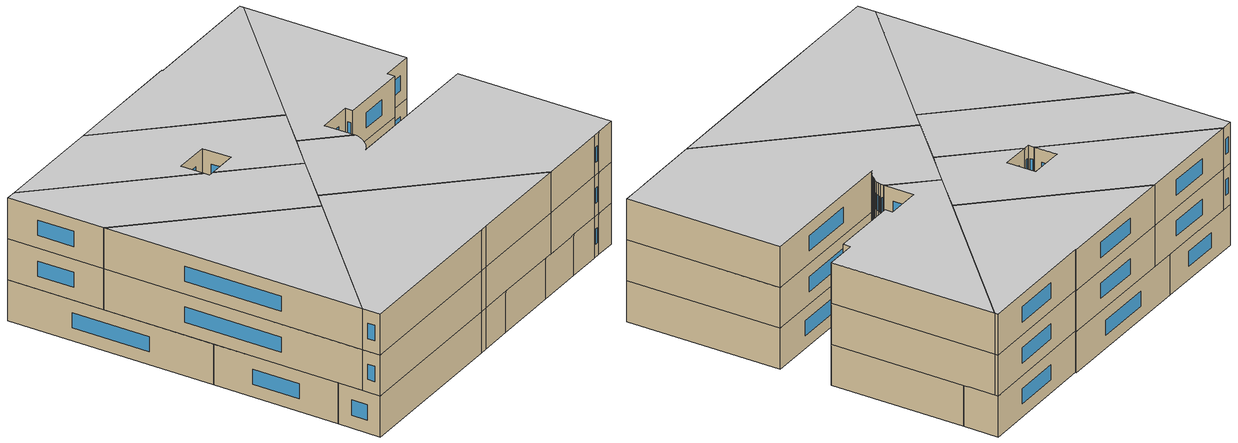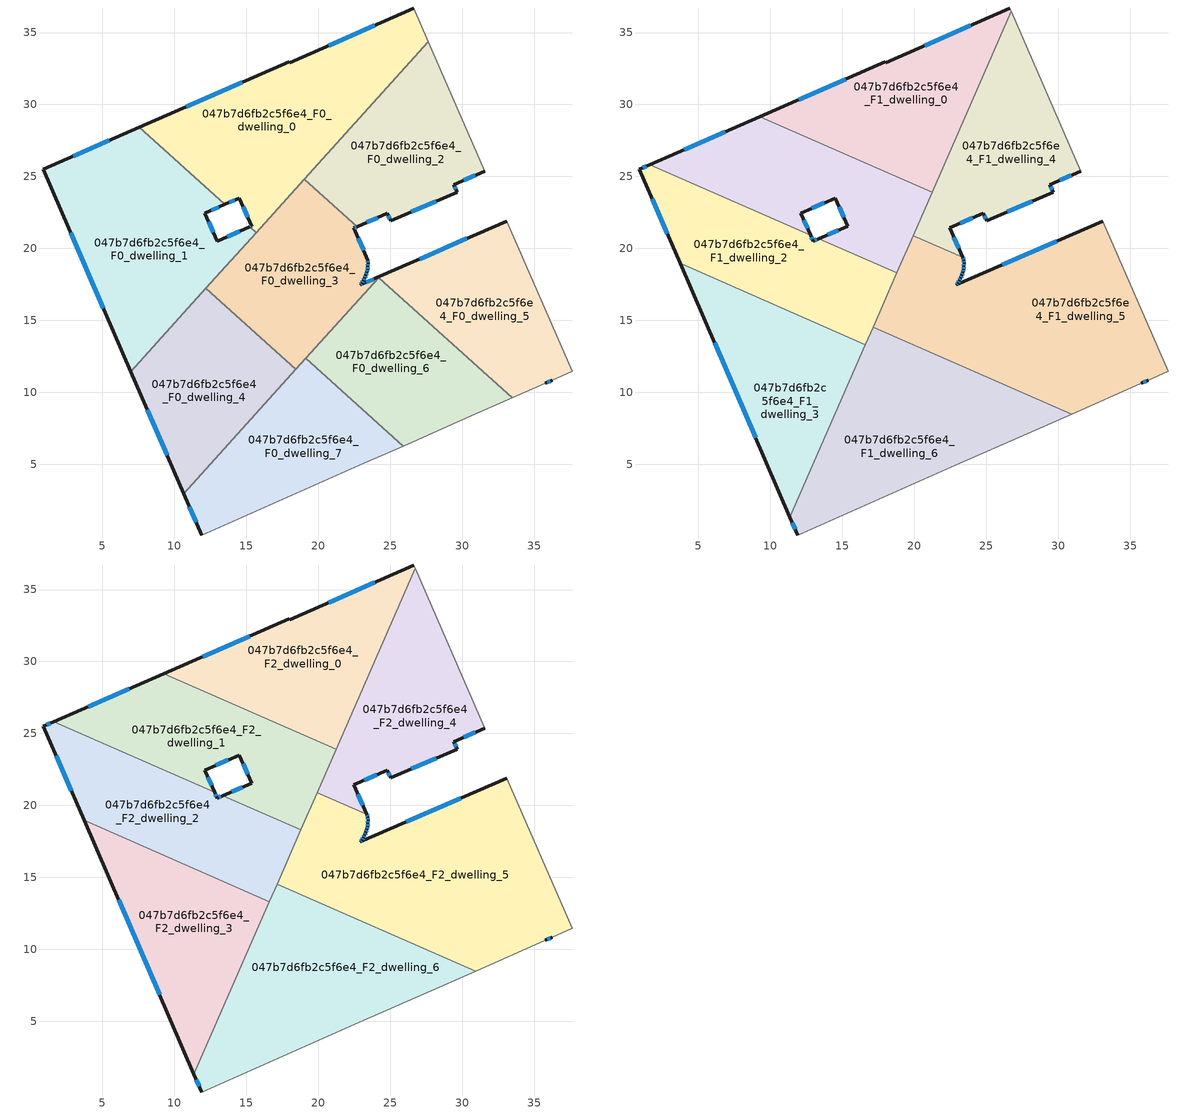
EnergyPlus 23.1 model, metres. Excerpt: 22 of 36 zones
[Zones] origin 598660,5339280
047b7d6fb2c5f6e4_F0_dwelling_0
 floor ground (EU_floor_Construction): 26.64,36.7 27.66,34.37 15.69,21.1 15.25,21.5 15.37,21.55 14.52,23.49 13.52,23.06 7.58,28.41 17.98,32.95 18.02,32.88 z0
 wall outside (EU_wall_Construction): 13.52,23.06 14.52,23.49 15.37,21.55 15.25,21.5 / 26.64,36.7 18.02,32.88 17.98,32.95 7.58,28.41 z0:3
 wall adiabatic (EU_wall_Construction): 27.66,34.37 26.64,36.7 z0:3
 wall to 047b7d6fb2c5f6e4_F0_dwelling_1 (EU_wall_Construction): 15.25,21.5 15.69,21.1 / 7.58,28.41 13.52,23.06 z0:3
 wall to 047b7d6fb2c5f6e4_F0_dwelling_2 (EU_wall_Construction): 19.04,24.82 27.66,34.37 z0:3
 wall to 047b7d6fb2c5f6e4_F0_dwelling_3 (EU_wall_Construction): 15.69,21.1 19.04,24.82 z0:3
 window (EU_Window_Construction): 15.33,21.53 15.29,21.51 / 14.78,22.88 15.1,22.16 / 13.83,23.19 14.2,23.36 / 14.72,31.53 10.84,29.84 / 23.94,35.51 20.72,34.08 z0.94:2.06
047b7d6fb2c5f6e4_F0_dwelling_1
 floor ground (EU_floor_Construction): 13.52,23.06 12.13,22.45 12.99,20.51 15.25,21.5 15.69,21.1 6.99,11.45 0.9,25.5 7.58,28.41 z0
 wall outside (EU_wall_Construction): 15.25,21.5 12.99,20.51 12.13,22.45 13.52,23.06 / 7.58,28.41 0.9,25.5 6.99,11.45 z0:3
 wall to 047b7d6fb2c5f6e4_F0_dwelling_4 (EU_wall_Construction): 6.99,11.45 12.2,17.23 z0:3
 wall to 047b7d6fb2c5f6e4_F0_dwelling_3 (EU_wall_Construction): 12.2,17.23 15.69,21.1 z0:3
 window (EU_Window_Construction): 12.72,21.12 12.4,21.84 / 14.54,21.19 13.7,20.82 / 2.81,21.09 5.08,15.85 / 5.49,27.5 3,26.41 / 12.57,22.64 13.08,22.87 z0.94:2.06
047b7d6fb2c5f6e4_F0_dwelling_2
 floor ground (EU_floor_Construction): 27.66,34.37 31.58,25.37 29.43,24.43 29.62,23.99 29.66,23.92 25.03,21.92 24.81,22.43 22.7,21.52 19.04,24.82 z0
 wall outside (EU_wall_Construction): 22.7,21.52 24.81,22.43 25.03,21.92 29.66,23.92 29.62,23.99 29.43,24.43 31.58,25.37 z0:3
 wall to 047b7d6fb2c5f6e4_F0_dwelling_3 (EU_wall_Construction): 19.04,24.82 22.7,21.52 z0:3
 wall adiabatic (EU_wall_Construction): 31.58,25.37 27.66,34.37 z0:3
 window (EU_Window_Construction): 29.56,24.13 29.49,24.29 / 26.48,22.54 28.21,23.29 / 24.88,22.27 24.96,22.08 / 23.36,21.8 24.15,22.15 / 30.1,24.73 30.91,25.08 z0.94:2.06
047b7d6fb2c5f6e4_F0_dwelling_3
 floor ground (EU_floor_Construction): 22.7,21.52 22.48,21.42 23.46,19.17 23.46,18.96 23.46,18.75 23.43,18.54 23.38,18.34 23.32,18.14 23.24,17.95 23.13,17.76 23.03,17.59 22.92,17.46 24.28,18.05 18.45,11.6 12.2,17.23 19.04,24.82 z0
 wall outside (EU_wall_Construction): 24.28,18.05 22.92,17.46 23.03,17.59 23.13,17.76 23.24,17.95 23.32,18.14 23.38,18.34 23.43,18.54 23.46,18.75 23.46,18.96 23.46,19.17 22.48,21.42 22.7,21.52 z0:3
 wall to 047b7d6fb2c5f6e4_F0_dwelling_4 (EU_wall_Construction): 12.2,17.23 18.45,11.6 z0:3
 wall to 047b7d6fb2c5f6e4_F0_dwelling_6 (EU_wall_Construction): 19.15,12.37 24.21,17.98 z0:3
 wall to 047b7d6fb2c5f6e4_F0_dwelling_5 (EU_wall_Construction): 24.21,17.98 24.28,18.05 z0:3
 wall to 047b7d6fb2c5f6e4_F0_dwelling_7 (EU_wall_Construction): 18.45,11.6 19.15,12.37 z0:3
 window (EU_Window_Construction): 23.15,19.88 22.79,20.72 / 23.46,19.03 23.46,19.1 / 23.46,18.82 23.46,18.89 / 23.44,18.61 23.45,18.68 / 23.4,18.4 23.42,18.48 / 23.34,18.2 23.36,18.28 / 23.26,18.01 23.29,18.08 / 23.17,17.82 23.21,17.89 / 23.06,17.65 23.1,17.71 / 22.95,17.5 22.99,17.55 / 23.85,17.87 23.34,17.65 / 22.55,21.45 22.63,21.49 z0.94:2.06
047b7d6fb2c5f6e4_F0_dwelling_4
 floor ground (EU_floor_Construction): 18.45,11.6 10.67,2.96 6.99,11.45 12.2,17.23 z0
 wall outside (EU_wall_Construction): 6.99,11.45 10.67,2.96 z0:3
 wall to 047b7d6fb2c5f6e4_F0_dwelling_7 (EU_wall_Construction): 10.67,2.96 18.45,11.6 z0:3
 window (EU_Window_Construction): 8.14,8.79 9.52,5.62 z0.94:2.06
 ceiling adiabatic (EU_roof_Construction): 16.48,13.38 12.2,17.23 10.92,15.81 z3
047b7d6fb2c5f6e4_F0_dwelling_5
 floor ground (EU_floor_Construction): 33.1,21.9 37.65,11.46 36.27,10.84 35.76,10.62 33.48,9.61 24.21,17.98 24.28,18.05 z0
 wall outside (EU_wall_Construction): 33.1,21.9 24.28,18.05 / 35.76,10.62 36.27,10.84 z0:3
 wall adiabatic (EU_wall_Construction): 36.27,10.84 37.65,11.46 33.1,21.9 / 33.48,9.61 35.76,10.62 z0:3
 wall to 047b7d6fb2c5f6e4_F0_dwelling_6 (EU_wall_Construction): 24.21,17.98 33.48,9.61 z0:3
 window (EU_Window_Construction): 30.33,20.69 27.04,19.26 / 35.92,10.69 36.11,10.77 z0.94:2.06
047b7d6fb2c5f6e4_F0_dwelling_6
 floor ground (EU_floor_Construction): 33.48,9.61 30.34,8.22 25.91,6.27 19.15,12.37 24.21,17.98 z0
 wall adiabatic (EU_wall_Construction): 25.91,6.27 30.34,8.22 33.48,9.61 z0:3
 wall to 047b7d6fb2c5f6e4_F0_dwelling_7 (EU_wall_Construction): 19.15,12.37 25.91,6.27 z0:3
 ceiling adiabatic (EU_roof_Construction): 33.48,9.61 24.21,17.98 19.98,13.29 30.94,8.49 z3
047b7d6fb2c5f6e4_F0_dwelling_7
 floor ground (EU_floor_Construction): 25.91,6.27 23.64,5.28 23.18,5.07 11.91,0.09 10.67,2.96 19.15,12.37 z0
 wall outside (EU_wall_Construction): 10.67,2.96 11.91,0.09 z0:3
 wall adiabatic (EU_wall_Construction): 11.91,0.09 23.18,5.07 23.64,5.28 25.91,6.27 z0:3
 window (EU_Window_Construction): 11.06,2.06 11.52,0.99 z0.94:2.06
047b7d6fb2c5f6e4_F1_dwelling_0
 floor to 047b7d6fb2c5f6e4_F0_dwelling_0 (EU_floor_Construction): 26.64,36.7 26.75,36.47 24.1,30.43 19.08,24.85 9.27,29.15 17.98,32.95 18.02,32.88 z3
 floor to 047b7d6fb2c5f6e4_F0_dwelling_2 (EU_floor_Construction): 24.1,30.43 21.25,23.9 19.08,24.85 z3
 wall outside (EU_wall_Construction): 26.64,36.7 18.02,32.88 17.98,32.95 9.27,29.15 z3:6
 wall adiabatic (EU_wall_Construction): 26.75,36.47 26.64,36.7 z3:6
 wall to 047b7d6fb2c5f6e4_F1_dwelling_1 (EU_wall_Construction): 9.27,29.15 21.25,23.9 z3:6
 wall to 047b7d6fb2c5f6e4_F1_dwelling_4 (EU_wall_Construction): 21.25,23.9 26.75,36.47 z3:6
 window (EU_Window_Construction): 15.25,31.76 12,30.34 / 23.94,35.51 20.72,34.08 z3.94:5.06
047b7d6fb2c5f6e4_F1_dwelling_1
 floor to 047b7d6fb2c5f6e4_F0_dwelling_0 (EU_floor_Construction): 19.08,24.85 15.69,21.1 15.25,21.5 15.37,21.55 14.52,23.49 13.52,23.06 7.58,28.41 9.27,29.15 z3
 floor to 047b7d6fb2c5f6e4_F0_dwelling_1 (EU_floor_Construction): 13.52,23.06 12.13,22.45 12.81,20.92 1.63,25.81 7.58,28.41 z3; 15.69,21.1 14.76,20.07 13.37,20.67 15.25,21.5 z3
 floor to 047b7d6fb2c5f6e4_F0_dwelling_2 (EU_floor_Construction): 21.25,23.9 20.91,23.13 19.04,24.82 19.08,24.85 z3
 floor to 047b7d6fb2c5f6e4_F0_dwelling_3 (EU_floor_Construction): 20.91,23.13 18.79,18.3 14.76,20.07 19.04,24.82 z3
 wall outside (EU_wall_Construction): 12.81,20.92 12.13,22.45 14.52,23.49 15.37,21.55 13.37,20.67 / 9.27,29.15 1.63,25.81 z3:6
 wall to 047b7d6fb2c5f6e4_F1_dwelling_2 (EU_wall_Construction): 13.37,20.67 18.79,18.3 / 1.63,25.81 12.81,20.92 z3:6
 wall to 047b7d6fb2c5f6e4_F1_dwelling_5 (EU_wall_Construction): 18.79,18.3 19.93,20.88 z3:6
 wall to 047b7d6fb2c5f6e4_F1_dwelling_4 (EU_wall_Construction): 19.93,20.88 21.25,23.9 z3:6
 window (EU_Window_Construction): 14.74,21.28 14,20.95 / 14.78,22.88 15.1,22.16 / 12.88,22.78 13.77,23.17 / 12.6,21.4 12.34,21.97 / 6.87,28.1 4.02,26.86 z3.94:5.06
047b7d6fb2c5f6e4_F1_dwelling_2
 floor to 047b7d6fb2c5f6e4_F0_dwelling_1 (EU_floor_Construction): 12.81,20.92 12.99,20.51 13.37,20.67 14.76,20.07 10.92,15.81 3.74,18.95 0.9,25.5 1.63,25.81 z3
 floor to 047b7d6fb2c5f6e4_F0_dwelling_3 (EU_floor_Construction): 18.79,18.3 16.61,13.32 16.48,13.38 12.2,17.23 14.76,20.07 z3
 floor adiabatic (EU_floor_Construction): 16.48,13.38 10.92,15.81 12.2,17.23 z3
 wall outside (EU_wall_Construction): 13.37,20.67 12.99,20.51 12.81,20.92 / 1.63,25.81 0.9,25.5 3.74,18.96 z3:6
 wall to 047b7d6fb2c5f6e4_F1_dwelling_3 (EU_wall_Construction): 3.74,18.96 16.61,13.32 z3:6
 wall to 047b7d6fb2c5f6e4_F1_dwelling_6 (EU_wall_Construction): 16.61,13.32 17.14,14.53 z3:6
 wall to 047b7d6fb2c5f6e4_F1_dwelling_5 (EU_wall_Construction): 17.14,14.53 18.79,18.3 z3:6
 window (EU_Window_Construction): 13.25,20.62 13.11,20.56 / 1.79,23.45 2.85,21.01 / 1.4,25.71 1.13,25.6 / 12.93,20.64 12.86,20.79 z3.94:5.06
047b7d6fb2c5f6e4_F1_dwelling_3
 floor to 047b7d6fb2c5f6e4_F0_dwelling_4 (EU_floor_Construction): 16.48,13.38 16.59,13.27 13.41,6 10.67,2.96 6.99,11.45 10.92,15.81 z3
 floor to 047b7d6fb2c5f6e4_F0_dwelling_1 (EU_floor_Construction): 10.92,15.81 6.99,11.45 3.74,18.95 z3
 floor to 047b7d6fb2c5f6e4_F0_dwelling_7 (EU_floor_Construction): 13.41,6 11.37,1.34 10.67,2.96 z3
 wall outside (EU_wall_Construction): 3.74,18.96 11.37,1.34 z3:6
 wall to 047b7d6fb2c5f6e4_F1_dwelling_6 (EU_wall_Construction): 11.37,1.34 16.61,13.32 z3:6
 window (EU_Window_Construction): 6.13,13.43 8.98,6.86 z3.94:5.06
047b7d6fb2c5f6e4_F1_dwelling_4
 floor to 047b7d6fb2c5f6e4_F0_dwelling_2 (EU_floor_Construction): 27.66,34.37 31.58,25.37 29.43,24.43 29.62,23.99 29.66,23.92 25.03,21.92 24.81,22.43 22.7,21.52 20.91,23.13 24.1,30.43 z3
 floor to 047b7d6fb2c5f6e4_F0_dwelling_0 (EU_floor_Construction): 26.75,36.47 27.66,34.37 24.1,30.43 z3
 floor to 047b7d6fb2c5f6e4_F0_dwelling_3 (EU_floor_Construction): 22.7,21.52 22.48,21.42 23.37,19.38 19.93,20.88 20.91,23.13 z3
 wall outside (EU_wall_Construction): 23.37,19.38 22.48,21.42 24.81,22.43 25.03,21.92 29.66,23.92 29.43,24.43 31.58,25.37 z3:6
 wall to 047b7d6fb2c5f6e4_F1_dwelling_5 (EU_wall_Construction): 19.93,20.88 23.37,19.38 z3:6
 wall adiabatic (EU_wall_Construction): 31.58,25.37 26.75,36.47 z3:6
 window (EU_Window_Construction): 29.58,24.08 29.5,24.27 / 26.48,22.54 28.21,23.29 / 24.88,22.27 24.96,22.08 / 23.21,21.74 24.08,22.12 / 23.09,20.02 22.76,20.78 / 30.1,24.73 30.91,25.08 z3.94:5.06
047b7d6fb2c5f6e4_F1_dwelling_5
 floor to 047b7d6fb2c5f6e4_F0_dwelling_5 (EU_floor_Construction): 33.1,21.9 37.65,11.46 36.27,10.84 35.76,10.62 33.48,9.61 24.21,17.98 24.27,18.05 z3
 floor to 047b7d6fb2c5f6e4_F0_dwelling_3 (EU_floor_Construction): 23.37,19.38 23.46,19.17 23.46,18.96 23.46,18.75 23.43,18.54 23.38,18.34 23.32,18.14 23.24,17.95 23.13,17.76 23.03,17.59 22.92,17.46 24.27,18.05 19.98,13.29 17.14,14.53 19.93,20.88 z3
 floor adiabatic (EU_floor_Construction): 33.48,9.61 30.94,8.49 19.98,13.29 24.21,17.98 z3
 wall outside (EU_wall_Construction): 33.1,21.9 22.92,17.46 23.03,17.59 23.13,17.76 23.24,17.95 23.32,18.14 23.38,18.34 23.43,18.54 23.46,18.75 23.46,18.96 23.46,19.17 23.37,19.38 / 35.76,10.62 36.27,10.84 z3:6
 wall adiabatic (EU_wall_Construction): 36.27,10.84 37.65,11.46 33.1,21.9 / 30.94,8.49 35.76,10.62 z3:6
 wall to 047b7d6fb2c5f6e4_F1_dwelling_6 (EU_wall_Construction): 17.14,14.53 30.94,8.49 z3:6
 window (EU_Window_Construction): 23.43,19.23 23.4,19.31 / 23.46,19.03 23.46,19.1 / 23.46,18.82 23.46,18.89 / 23.44,18.61 23.45,18.68 / 23.4,18.4 23.42,18.48 / 23.34,18.2 23.36,18.28 / 23.26,18.01 23.29,18.08 / 23.17,17.82 23.21,17.89 / 23.06,17.65 23.1,17.71 / 22.95,17.5 22.99,17.55 / 29.91,20.51 26.11,18.85 / 35.92,10.69 36.11,10.77 z3.94:5.06
047b7d6fb2c5f6e4_F1_dwelling_6
 floor to 047b7d6fb2c5f6e4_F0_dwelling_7 (EU_floor_Construction): 25.91,6.27 23.64,5.28 23.18,5.07 11.91,0.09 11.37,1.34 13.41,6 19.15,12.37 z3
 floor to 047b7d6fb2c5f6e4_F0_dwelling_4 (EU_floor_Construction): 18.45,11.6 13.41,6 16.59,13.27 z3
 floor to 047b7d6fb2c5f6e4_F0_dwelling_6 (EU_floor_Construction): 30.94,8.49 30.77,8.41 25.91,6.27 19.15,12.37 19.98,13.29 z3
 floor to 047b7d6fb2c5f6e4_F0_dwelling_3 (EU_floor_Construction): 19.98,13.29 18.45,11.6 16.59,13.27 17.14,14.53 z3
 wall outside (EU_wall_Construction): 11.37,1.34 11.91,0.09 z3:6
 wall adiabatic (EU_wall_Construction): 11.91,0.09 23.18,5.07 23.64,5.28 30.94,8.49 z3:6
 window (EU_Window_Construction): 11.54,0.95 11.74,0.48 z3.94:5.06
047b7d6fb2c5f6e4_F2_dwelling_0
 floor to 047b7d6fb2c5f6e4_F1_dwelling_0 (EU_floor_Construction): 26.64,36.7 26.75,36.47 21.25,23.9 9.27,29.15 17.98,32.95 18.02,32.88 z6
 wall outside (EU_wall_Construction): 26.64,36.7 18.02,32.88 17.98,32.95 9.27,29.15 z6:9
 wall adiabatic (EU_wall_Construction): 26.75,36.47 26.64,36.7 z6:9
 wall to 047b7d6fb2c5f6e4_F2_dwelling_1 (EU_wall_Construction): 9.27,29.15 21.25,23.9 z6:9
 wall to 047b7d6fb2c5f6e4_F2_dwelling_4 (EU_wall_Construction): 21.25,23.9 26.75,36.47 z6:9
 window (EU_Window_Construction): 15.25,31.76 12,30.34 / 23.94,35.51 20.72,34.08 z6.94:8.06
 ceiling to 047b7d6fb2c5f6e4_F3_dwelling_0 (EU_floor_Construction): 21.25,23.9 26.75,36.47 26.64,36.7 18.02,32.88 17.98,32.95 9.27,29.15 z9
047b7d6fb2c5f6e4_F2_dwelling_1
 floor to 047b7d6fb2c5f6e4_F1_dwelling_1 (EU_floor_Construction): 21.25,23.9 18.79,18.3 13.37,20.67 15.37,21.55 14.52,23.49 12.13,22.45 12.81,20.92 1.63,25.81 9.27,29.15 z6
 wall outside (EU_wall_Construction): 12.81,20.92 12.13,22.45 14.52,23.49 15.37,21.55 13.37,20.67 / 9.27,29.15 1.63,25.81 z6:9
 wall to 047b7d6fb2c5f6e4_F2_dwelling_2 (EU_wall_Construction): 13.37,20.67 18.79,18.3 / 1.63,25.81 12.81,20.92 z6:9
 wall to 047b7d6fb2c5f6e4_F2_dwelling_5 (EU_wall_Construction): 18.79,18.3 19.93,20.88 z6:9
 wall to 047b7d6fb2c5f6e4_F2_dwelling_4 (EU_wall_Construction): 19.93,20.88 21.25,23.9 z6:9
 window (EU_Window_Construction): 14.74,21.28 14,20.95 / 14.78,22.88 15.1,22.16 / 12.88,22.78 13.77,23.17 / 12.6,21.4 12.34,21.97 / 6.87,28.1 4.02,26.86 z6.94:8.06
 ceiling to 047b7d6fb2c5f6e4_F3_dwelling_1 (EU_floor_Construction): 18.79,18.3 21.25,23.9 9.27,29.15 1.63,25.81 12.81,20.92 12.13,22.45 14.52,23.49 15.37,21.55 13.37,20.67 z9
047b7d6fb2c5f6e4_F2_dwelling_2
 floor to 047b7d6fb2c5f6e4_F1_dwelling_2 (EU_floor_Construction): 13.37,20.67 18.79,18.3 16.61,13.32 3.74,18.96 0.9,25.5 1.63,25.81 12.81,20.92 12.99,20.51 z6
 wall outside (EU_wall_Construction): 13.37,20.67 12.99,20.51 12.81,20.92 / 1.63,25.81 0.9,25.5 3.74,18.96 z6:9
 wall to 047b7d6fb2c5f6e4_F2_dwelling_3 (EU_wall_Construction): 3.74,18.96 16.61,13.32 z6:9
 wall to 047b7d6fb2c5f6e4_F2_dwelling_6 (EU_wall_Construction): 16.61,13.32 17.14,14.53 z6:9
 wall to 047b7d6fb2c5f6e4_F2_dwelling_5 (EU_wall_Construction): 17.14,14.53 18.79,18.3 z6:9
 window (EU_Window_Construction): 13.25,20.62 13.11,20.56 / 1.79,23.45 2.85,21.01 / 1.4,25.71 1.13,25.6 / 12.93,20.64 12.86,20.79 z6.94:8.06
 ceiling to 047b7d6fb2c5f6e4_F3_dwelling_2 (EU_floor_Construction): 16.61,13.32 18.79,18.3 13.37,20.67 12.99,20.51 12.81,20.92 1.63,25.81 0.9,25.5 3.74,18.96 z9
047b7d6fb2c5f6e4_F2_dwelling_3
 floor to 047b7d6fb2c5f6e4_F1_dwelling_3 (EU_floor_Construction): 16.61,13.32 11.37,1.34 3.74,18.96 z6
 wall outside (EU_wall_Construction): 3.74,18.96 11.37,1.34 z6:9
 wall to 047b7d6fb2c5f6e4_F2_dwelling_6 (EU_wall_Construction): 11.37,1.34 16.61,13.32 z6:9
 window (EU_Window_Construction): 6.13,13.43 8.98,6.86 z6.94:8.06
 ceiling to 047b7d6fb2c5f6e4_F3_dwelling_3 (EU_floor_Construction): 11.37,1.34 16.61,13.32 3.74,18.96 z9
047b7d6fb2c5f6e4_F2_dwelling_4
 floor to 047b7d6fb2c5f6e4_F1_dwelling_4 (EU_floor_Construction): 26.75,36.47 31.58,25.37 29.43,24.43 29.66,23.92 25.03,21.92 24.81,22.43 22.48,21.42 23.37,19.38 19.93,20.88 z6
 wall outside (EU_wall_Construction): 23.37,19.38 22.48,21.42 24.81,22.43 25.03,21.92 29.66,23.92 29.43,24.43 31.58,25.37 z6:9
 wall to 047b7d6fb2c5f6e4_F2_dwelling_5 (EU_wall_Construction): 19.93,20.88 23.37,19.38 z6:9
 wall adiabatic (EU_wall_Construction): 31.58,25.37 26.75,36.47 z6:9
 window (EU_Window_Construction): 29.58,24.08 29.5,24.27 / 26.48,22.54 28.21,23.29 / 24.88,22.27 24.96,22.08 / 23.21,21.74 24.08,22.12 / 23.09,20.02 22.76,20.78 / 30.1,24.73 30.91,25.08 z6.94:8.06
 ceiling to 047b7d6fb2c5f6e4_F3_dwelling_4 (EU_floor_Construction): 29.66,23.92 29.43,24.43 31.58,25.37 26.75,36.47 19.93,20.88 23.37,19.38 22.48,21.42 24.81,22.43 25.03,21.92 z9
047b7d6fb2c5f6e4_F2_dwelling_5
 floor to 047b7d6fb2c5f6e4_F1_dwelling_5 (EU_floor_Construction): 33.1,21.9 37.65,11.46 36.27,10.84 35.76,10.62 30.94,8.49 17.14,14.53 19.93,20.88 23.37,19.38 23.46,19.17 23.46,18.96 23.46,18.75 23.43,18.54 23.38,18.34 23.32,18.14 23.24,17.95 23.13,17.76 23.03,17.59 22.92,17.46 z6
 wall outside (EU_wall_Construction): 33.1,21.9 22.92,17.46 23.03,17.59 23.13,17.76 23.24,17.95 23.32,18.14 23.38,18.34 23.43,18.54 23.46,18.75 23.46,18.96 23.46,19.17 23.37,19.38 / 35.76,10.62 36.27,10.84 z6:9
 wall adiabatic (EU_wall_Construction): 36.27,10.84 37.65,11.46 33.1,21.9 / 30.94,8.49 35.76,10.62 z6:9
 wall to 047b7d6fb2c5f6e4_F2_dwelling_6 (EU_wall_Construction): 17.14,14.53 30.94,8.49 z6:9
 window (EU_Window_Construction): 23.43,19.23 23.4,19.31 / 23.46,19.03 23.46,19.1 / 23.46,18.82 23.46,18.89 / 23.44,18.61 23.45,18.68 / 23.4,18.4 23.42,18.48 / 23.34,18.2 23.36,18.28 / 23.26,18.01 23.29,18.08 / 23.17,17.82 23.21,17.89 / 23.06,17.65 23.1,17.71 / 22.95,17.5 22.99,17.55 / 29.91,20.51 26.11,18.85 / 35.92,10.69 36.11,10.77 z6.94:8.06
 ceiling to 047b7d6fb2c5f6e4_F3_dwelling_5 (EU_floor_Construction): 36.27,10.84 37.65,11.46 33.1,21.9 22.92,17.46 23.03,17.59 23.13,17.76 23.24,17.95 23.32,18.14 23.38,18.34 23.43,18.54 23.46,18.75 23.46,18.96 23.46,19.17 23.37,19.38 19.93,20.88 17.14,14.53 30.94,8.49 35.76,10.62 z9
047b7d6fb2c5f6e4_F2_dwelling_6
 floor to 047b7d6fb2c5f6e4_F1_dwelling_6 (EU_floor_Construction): 30.94,8.49 23.64,5.28 23.18,5.07 11.91,0.09 11.37,1.34 17.14,14.53 z6
 wall outside (EU_wall_Construction): 11.37,1.34 11.91,0.09 z6:9
 wall adiabatic (EU_wall_Construction): 11.91,0.09 23.18,5.07 23.64,5.28 30.94,8.49 z6:9
 window (EU_Window_Construction): 11.54,0.95 11.74,0.48 z6.94:8.06
 ceiling to 047b7d6fb2c5f6e4_F3_dwelling_6 (EU_floor_Construction): 30.94,8.49 17.14,14.53 11.37,1.34 11.91,0.09 23.18,5.07 23.64,5.28 z9
[Building]
EU S2 Campaign: North Axis=0; Terrain=City; Solar Distribution=FullExterior
[Site:Location]
Vienna: Latitude=48; Longitude=16.5; Time Zone=1; Elevation=183
[SizingPeriod:WeatherFileDays]
AnnualSizingPeriod: Begin Month=1; Begin Day of Month=1; End Month=12; End Day of Month=31; Day of Week for Start Day=Monday; Use Weather File Daylight Saving Period=No; Use Weather File Rain and Snow Indicators=No
[MATERIAL]
EU_InternalMass_Material: Roughness=MediumRough; Thickness=0.1; Conductivity=1; Density=1800; Specific Heat=900; Thermal Absorptance=0.9; Solar Absorptance=0.7; Visible Absorptance=0.7
[MATERIAL:NOMASS] Roughness=MediumRough; Thermal Absorptance=0.9; Solar Absorptance=0.7; Visible Absorptance=0.7
Name | Thermal Resistance
EU_wall_NoMass | 0.914258
EU_roof_NoMass | 0.954009
EU_floor_NoMass | 1.09711
[WINDOWMATERIAL:SIMPLEGLAZINGSYSTEM]
EU_Window_SimpleGlazing: UFactor=2.09642; Solar Heat Gain Coefficient=0.65; Visible Transmittance=0.65
[CONSTRUCTION]
EU_wall_Construction: EU_wall_NoMass
EU_roof_Construction: EU_roof_NoMass
EU_floor_Construction: EU_floor_NoMass
EU_Window_Construction: EU_Window_SimpleGlazing
EU_InternalMass_Construction: EU_InternalMass_Material
[ZONE] Type=1; Multiplier=1; Ceiling Height=autocalculate; Floor Area=autocalculate; Part of Total Floor Area=Yes
Name | Volume
047b7d6fb2c5f6e4_F0_dwelling_0 | 367.577
047b7d6fb2c5f6e4_F1_dwelling_0; 047b7d6fb2c5f6e4_F2_dwelling_0 | 275.651
047b7d6fb2c5f6e4_F0_dwelling_1 | 367.553
047b7d6fb2c5f6e4_F1_dwelling_1; 047b7d6fb2c5f6e4_F2_dwelling_1 | 275.693
047b7d6fb2c5f6e4_F0_dwelling_2 | 246.145
047b7d6fb2c5f6e4_F1_dwelling_2; 047b7d6fb2c5f6e4_F2_dwelling_2 | 275.646
047b7d6fb2c5f6e4_F0_dwelling_3 | 245.021
047b7d6fb2c5f6e4_F1_dwelling_3; 047b7d6fb2c5f6e4_F2_dwelling_3 | 275.685
047b7d6fb2c5f6e4_F0_dwelling_4 | 245.048
047b7d6fb2c5f6e4_F1_dwelling_4; 047b7d6fb2c5f6e4_F2_dwelling_4 | 251.429
047b7d6fb2c5f6e4_F0_dwelling_5 | 244.664
047b7d6fb2c5f6e4_F1_dwelling_5; 047b7d6fb2c5f6e4_F2_dwelling_5 | 483.66
047b7d6fb2c5f6e4_F0_dwelling_6 | 244.66
047b7d6fb2c5f6e4_F1_dwelling_6; 047b7d6fb2c5f6e4_F2_dwelling_6 | 367.531
047b7d6fb2c5f6e4_F0_dwelling_7 | 244.644
[INTERNALMASS] Construction=EU_InternalMass_Construction
Name | Zone or ZoneList | Surface Area
047b7d6fb2c5f6e4_F0_dwelling_0_EU_InternalMass | 047b7d6fb2c5f6e4_F0_dwelling_0 | 122.525
047b7d6fb2c5f6e4_F0_dwelling_1_EU_InternalMass | 047b7d6fb2c5f6e4_F0_dwelling_1 | 122.518
047b7d6fb2c5f6e4_F0_dwelling_2_EU_InternalMass | 047b7d6fb2c5f6e4_F0_dwelling_2 | 82.0484
047b7d6fb2c5f6e4_F0_dwelling_3_EU_InternalMass | 047b7d6fb2c5f6e4_F0_dwelling_3 | 81.6739
047b7d6fb2c5f6e4_F0_dwelling_4_EU_InternalMass | 047b7d6fb2c5f6e4_F0_dwelling_4 | 81.6828
047b7d6fb2c5f6e4_F0_dwelling_5_EU_InternalMass | 047b7d6fb2c5f6e4_F0_dwelling_5 | 81.5546
047b7d6fb2c5f6e4_F0_dwelling_6_EU_InternalMass | 047b7d6fb2c5f6e4_F0_dwelling_6 | 81.5533
047b7d6fb2c5f6e4_F0_dwelling_7_EU_InternalMass | 047b7d6fb2c5f6e4_F0_dwelling_7 | 81.5484
047b7d6fb2c5f6e4_F1_dwelling_0_EU_InternalMass | 047b7d6fb2c5f6e4_F1_dwelling_0 | 91.8835
047b7d6fb2c5f6e4_F1_dwelling_1_EU_InternalMass | 047b7d6fb2c5f6e4_F1_dwelling_1 | 91.8975
047b7d6fb2c5f6e4_F1_dwelling_2_EU_InternalMass | 047b7d6fb2c5f6e4_F1_dwelling_2 | 91.8821
047b7d6fb2c5f6e4_F1_dwelling_3_EU_InternalMass | 047b7d6fb2c5f6e4_F1_dwelling_3 | 91.8951
047b7d6fb2c5f6e4_F1_dwelling_4_EU_InternalMass | 047b7d6fb2c5f6e4_F1_dwelling_4 | 83.8098
047b7d6fb2c5f6e4_F1_dwelling_5_EU_InternalMass | 047b7d6fb2c5f6e4_F1_dwelling_5 | 161.22
047b7d6fb2c5f6e4_F1_dwelling_6_EU_InternalMass | 047b7d6fb2c5f6e4_F1_dwelling_6 | 122.515
047b7d6fb2c5f6e4_F2_dwelling_0_EU_InternalMass | 047b7d6fb2c5f6e4_F2_dwelling_0 | 91.8835
047b7d6fb2c5f6e4_F2_dwelling_1_EU_InternalMass | 047b7d6fb2c5f6e4_F2_dwelling_1 | 91.8975
047b7d6fb2c5f6e4_F2_dwelling_2_EU_InternalMass | 047b7d6fb2c5f6e4_F2_dwelling_2 | 91.8821
047b7d6fb2c5f6e4_F2_dwelling_3_EU_InternalMass | 047b7d6fb2c5f6e4_F2_dwelling_3 | 91.8951
047b7d6fb2c5f6e4_F2_dwelling_4_EU_InternalMass | 047b7d6fb2c5f6e4_F2_dwelling_4 | 83.8098
047b7d6fb2c5f6e4_F2_dwelling_5_EU_InternalMass | 047b7d6fb2c5f6e4_F2_dwelling_5 | 161.22
047b7d6fb2c5f6e4_F2_dwelling_6_EU_InternalMass | 047b7d6fb2c5f6e4_F2_dwelling_6 | 122.515
[OTHEREQUIPMENT] Fuel Type=Electricity; Design Level Calculation Method=Watts/Area; Power per Zone Floor Area=1; Fraction Latent=0; Fraction Radiant=0; Fraction Lost=0; Carbon Dioxide Generation Rate=0; EndUse Subcategory=EU_Step8_InternalGains
Name | Zone or ZoneList or Space or SpaceList | Schedule
EU_Step8_InternalGain_047b7d6fb2c5f6e4_F0_dwelling_0_f000 | 047b7d6fb2c5f6e4_F0_dwelling_0 | EU_Step8_GainSchedule_047b7d6fb2c5f6e4_F0_dwelling_0_f000
EU_Step8_InternalGain_047b7d6fb2c5f6e4_F0_dwelling_1_f000 | 047b7d6fb2c5f6e4_F0_dwelling_1 | EU_Step8_GainSchedule_047b7d6fb2c5f6e4_F0_dwelling_1_f000
EU_Step8_InternalGain_047b7d6fb2c5f6e4_F0_dwelling_2_f000 | 047b7d6fb2c5f6e4_F0_dwelling_2 | EU_Step8_GainSchedule_047b7d6fb2c5f6e4_F0_dwelling_2_f000
EU_Step8_InternalGain_047b7d6fb2c5f6e4_F0_dwelling_3_f000 | 047b7d6fb2c5f6e4_F0_dwelling_3 | EU_Step8_GainSchedule_047b7d6fb2c5f6e4_F0_dwelling_3_f000
EU_Step8_InternalGain_047b7d6fb2c5f6e4_F0_dwelling_4_f000 | 047b7d6fb2c5f6e4_F0_dwelling_4 | EU_Step8_GainSchedule_047b7d6fb2c5f6e4_F0_dwelling_4_f000
EU_Step8_InternalGain_047b7d6fb2c5f6e4_F0_dwelling_5_f000 | 047b7d6fb2c5f6e4_F0_dwelling_5 | EU_Step8_GainSchedule_047b7d6fb2c5f6e4_F0_dwelling_5_f000
EU_Step8_InternalGain_047b7d6fb2c5f6e4_F0_dwelling_6_f000 | 047b7d6fb2c5f6e4_F0_dwelling_6 | EU_Step8_GainSchedule_047b7d6fb2c5f6e4_F0_dwelling_6_f000
EU_Step8_InternalGain_047b7d6fb2c5f6e4_F0_dwelling_7_f000 | 047b7d6fb2c5f6e4_F0_dwelling_7 | EU_Step8_GainSchedule_047b7d6fb2c5f6e4_F0_dwelling_7_f000
EU_Step8_InternalGain_047b7d6fb2c5f6e4_F1_dwelling_0_f000 | 047b7d6fb2c5f6e4_F1_dwelling_0 | EU_Step8_GainSchedule_047b7d6fb2c5f6e4_F1_dwelling_0_f000
EU_Step8_InternalGain_047b7d6fb2c5f6e4_F1_dwelling_1_f000 | 047b7d6fb2c5f6e4_F1_dwelling_1 | EU_Step8_GainSchedule_047b7d6fb2c5f6e4_F1_dwelling_1_f000
EU_Step8_InternalGain_047b7d6fb2c5f6e4_F1_dwelling_2_f000 | 047b7d6fb2c5f6e4_F1_dwelling_2 | EU_Step8_GainSchedule_047b7d6fb2c5f6e4_F1_dwelling_2_f000
EU_Step8_InternalGain_047b7d6fb2c5f6e4_F1_dwelling_3_f000 | 047b7d6fb2c5f6e4_F1_dwelling_3 | EU_Step8_GainSchedule_047b7d6fb2c5f6e4_F1_dwelling_3_f000
EU_Step8_InternalGain_047b7d6fb2c5f6e4_F1_dwelling_4_f000 | 047b7d6fb2c5f6e4_F1_dwelling_4 | EU_Step8_GainSchedule_047b7d6fb2c5f6e4_F1_dwelling_4_f000
EU_Step8_InternalGain_047b7d6fb2c5f6e4_F1_dwelling_5_f000 | 047b7d6fb2c5f6e4_F1_dwelling_5 | EU_Step8_GainSchedule_047b7d6fb2c5f6e4_F1_dwelling_5_f000
EU_Step8_InternalGain_047b7d6fb2c5f6e4_F1_dwelling_6_f000 | 047b7d6fb2c5f6e4_F1_dwelling_6 | EU_Step8_GainSchedule_047b7d6fb2c5f6e4_F1_dwelling_6_f000
EU_Step8_InternalGain_047b7d6fb2c5f6e4_F2_dwelling_0_f000 | 047b7d6fb2c5f6e4_F2_dwelling_0 | EU_Step8_GainSchedule_047b7d6fb2c5f6e4_F2_dwelling_0_f000
EU_Step8_InternalGain_047b7d6fb2c5f6e4_F2_dwelling_1_f000 | 047b7d6fb2c5f6e4_F2_dwelling_1 | EU_Step8_GainSchedule_047b7d6fb2c5f6e4_F2_dwelling_1_f000
EU_Step8_InternalGain_047b7d6fb2c5f6e4_F2_dwelling_2_f000 | 047b7d6fb2c5f6e4_F2_dwelling_2 | EU_Step8_GainSchedule_047b7d6fb2c5f6e4_F2_dwelling_2_f000
EU_Step8_InternalGain_047b7d6fb2c5f6e4_F2_dwelling_3_f000 | 047b7d6fb2c5f6e4_F2_dwelling_3 | EU_Step8_GainSchedule_047b7d6fb2c5f6e4_F2_dwelling_3_f000
EU_Step8_InternalGain_047b7d6fb2c5f6e4_F2_dwelling_4_f000 | 047b7d6fb2c5f6e4_F2_dwelling_4 | EU_Step8_GainSchedule_047b7d6fb2c5f6e4_F2_dwelling_4_f000
EU_Step8_InternalGain_047b7d6fb2c5f6e4_F2_dwelling_5_f000 | 047b7d6fb2c5f6e4_F2_dwelling_5 | EU_Step8_GainSchedule_047b7d6fb2c5f6e4_F2_dwelling_5_f000
EU_Step8_InternalGain_047b7d6fb2c5f6e4_F2_dwelling_6_f000 | 047b7d6fb2c5f6e4_F2_dwelling_6 | EU_Step8_GainSchedule_047b7d6fb2c5f6e4_F2_dwelling_6_f000
[ZONEVENTILATION:DESIGNFLOWRATE] Schedule=EU_AlwaysOn; Design Flow Rate Calculation Method=AirChanges/Hour; Air Changes per Hour=0.546891; Ventilation Type=Natural; Fan Pressure Rise=0; Fan Total Efficiency=1; Constant Term Coefficient=1; Temperature Term Coefficient=0; Velocity Term Coefficient=0; Velocity Squared Term Coefficient=0; Minimum Indoor Temperature=-100; Maximum Indoor Temperature=100; Delta Temperature=-100; Minimum Outdoor Temperature=-100; Maximum Outdoor Temperature=100; Maximum Wind Speed=40
Name | Zone or ZoneList or Space or SpaceList
EU_ConstantAir_047b7d6fb2c5f6e4_F0_dwelling_0 | 047b7d6fb2c5f6e4_F0_dwelling_0
EU_ConstantAir_047b7d6fb2c5f6e4_F0_dwelling_1 | 047b7d6fb2c5f6e4_F0_dwelling_1
EU_ConstantAir_047b7d6fb2c5f6e4_F0_dwelling_2 | 047b7d6fb2c5f6e4_F0_dwelling_2
EU_ConstantAir_047b7d6fb2c5f6e4_F0_dwelling_3 | 047b7d6fb2c5f6e4_F0_dwelling_3
EU_ConstantAir_047b7d6fb2c5f6e4_F0_dwelling_4 | 047b7d6fb2c5f6e4_F0_dwelling_4
EU_ConstantAir_047b7d6fb2c5f6e4_F0_dwelling_5 | 047b7d6fb2c5f6e4_F0_dwelling_5
EU_ConstantAir_047b7d6fb2c5f6e4_F0_dwelling_6 | 047b7d6fb2c5f6e4_F0_dwelling_6
EU_ConstantAir_047b7d6fb2c5f6e4_F0_dwelling_7 | 047b7d6fb2c5f6e4_F0_dwelling_7
EU_ConstantAir_047b7d6fb2c5f6e4_F1_dwelling_0 | 047b7d6fb2c5f6e4_F1_dwelling_0
EU_ConstantAir_047b7d6fb2c5f6e4_F1_dwelling_1 | 047b7d6fb2c5f6e4_F1_dwelling_1
EU_ConstantAir_047b7d6fb2c5f6e4_F1_dwelling_2 | 047b7d6fb2c5f6e4_F1_dwelling_2
EU_ConstantAir_047b7d6fb2c5f6e4_F1_dwelling_3 | 047b7d6fb2c5f6e4_F1_dwelling_3
EU_ConstantAir_047b7d6fb2c5f6e4_F1_dwelling_4 | 047b7d6fb2c5f6e4_F1_dwelling_4
EU_ConstantAir_047b7d6fb2c5f6e4_F1_dwelling_5 | 047b7d6fb2c5f6e4_F1_dwelling_5
EU_ConstantAir_047b7d6fb2c5f6e4_F1_dwelling_6 | 047b7d6fb2c5f6e4_F1_dwelling_6
EU_ConstantAir_047b7d6fb2c5f6e4_F2_dwelling_0 | 047b7d6fb2c5f6e4_F2_dwelling_0
EU_ConstantAir_047b7d6fb2c5f6e4_F2_dwelling_1 | 047b7d6fb2c5f6e4_F2_dwelling_1
EU_ConstantAir_047b7d6fb2c5f6e4_F2_dwelling_2 | 047b7d6fb2c5f6e4_F2_dwelling_2
EU_ConstantAir_047b7d6fb2c5f6e4_F2_dwelling_3 | 047b7d6fb2c5f6e4_F2_dwelling_3
EU_ConstantAir_047b7d6fb2c5f6e4_F2_dwelling_4 | 047b7d6fb2c5f6e4_F2_dwelling_4
EU_ConstantAir_047b7d6fb2c5f6e4_F2_dwelling_5 | 047b7d6fb2c5f6e4_F2_dwelling_5
EU_ConstantAir_047b7d6fb2c5f6e4_F2_dwelling_6 | 047b7d6fb2c5f6e4_F2_dwelling_6
[HVACTEMPLATE:THERMOSTAT] Constant Heating Setpoint=20; Constant Cooling Setpoint=50
EU_HeatOnly_047b7d6fb2c5f6e4_F0_dwelling_0; EU_HeatOnly_047b7d6fb2c5f6e4_F0_dwelling_1; EU_HeatOnly_047b7d6fb2c5f6e4_F0_dwelling_2; EU_HeatOnly_047b7d6fb2c5f6e4_F0_dwelling_3; EU_HeatOnly_047b7d6fb2c5f6e4_F0_dwelling_4; EU_HeatOnly_047b7d6fb2c5f6e4_F0_dwelling_5; EU_HeatOnly_047b7d6fb2c5f6e4_F0_dwelling_6; EU_HeatOnly_047b7d6fb2c5f6e4_F0_dwelling_7; EU_HeatOnly_047b7d6fb2c5f6e4_F1_dwelling_0; EU_HeatOnly_047b7d6fb2c5f6e4_F1_dwelling_1; EU_HeatOnly_047b7d6fb2c5f6e4_F1_dwelling_2; EU_HeatOnly_047b7d6fb2c5f6e4_F1_dwelling_3; EU_HeatOnly_047b7d6fb2c5f6e4_F1_dwelling_4; EU_HeatOnly_047b7d6fb2c5f6e4_F1_dwelling_5; EU_HeatOnly_047b7d6fb2c5f6e4_F1_dwelling_6; EU_HeatOnly_047b7d6fb2c5f6e4_F2_dwelling_0; EU_HeatOnly_047b7d6fb2c5f6e4_F2_dwelling_1; EU_HeatOnly_047b7d6fb2c5f6e4_F2_dwelling_2; EU_HeatOnly_047b7d6fb2c5f6e4_F2_dwelling_3; EU_HeatOnly_047b7d6fb2c5f6e4_F2_dwelling_4; EU_HeatOnly_047b7d6fb2c5f6e4_F2_dwelling_5; EU_HeatOnly_047b7d6fb2c5f6e4_F2_dwelling_6; EU_HeatOnly_047b7d6fb2c5f6e4_F3_dwelling_0; EU_HeatOnly_047b7d6fb2c5f6e4_F3_dwelling_1; EU_HeatOnly_047b7d6fb2c5f6e4_F3_dwelling_2; EU_HeatOnly_047b7d6fb2c5f6e4_F3_dwelling_3; EU_HeatOnly_047b7d6fb2c5f6e4_F3_dwelling_4; EU_HeatOnly_047b7d6fb2c5f6e4_F3_dwelling_5; EU_HeatOnly_047b7d6fb2c5f6e4_F3_dwelling_6; EU_HeatOnly_047b7d6fb2c5f6e4_F4_dwelling_0; EU_HeatOnly_047b7d6fb2c5f6e4_F4_dwelling_1; EU_HeatOnly_047b7d6fb2c5f6e4_F4_dwelling_2; EU_HeatOnly_047b7d6fb2c5f6e4_F4_dwelling_3; EU_HeatOnly_047b7d6fb2c5f6e4_F4_dwelling_4; EU_HeatOnly_047b7d6fb2c5f6e4_F4_dwelling_5; EU_HeatOnly_047b7d6fb2c5f6e4_F4_dwelling_6
[HVACTEMPLATE:ZONE:IDEALLOADSAIRSYSTEM] System Availability Schedule=EU_AlwaysOn; Maximum Heating Supply Air Temperature=50; Minimum Cooling Supply Air Temperature=13; Maximum Heating Supply Air Humidity Ratio=0.0156; Minimum Cooling Supply Air Humidity Ratio=0.0077; Heating Limit=NoLimit; Cooling Limit=NoLimit; Heating Availability Schedule=EU_AlwaysOn; Cooling Availability Schedule=EU_CoolingOff; Dehumidification Control Type=ConstantSensibleHeatRatio; Cooling Sensible Heat Ratio=0.7; Dehumidification Setpoint=60; Humidification Control Type=None; Humidification Setpoint=30; Outdoor Air Method=None; Outdoor Air Flow Rate per Person=0.00944; Outdoor Air Flow Rate per Zone Floor Area=0; Outdoor Air Flow Rate per Zone=0; Demand Controlled Ventilation Type=None; Outdoor Air Economizer Type=NoEconomizer; Heat Recovery Type=None; Sensible Heat Recovery Effectiveness=0.7; Latent Heat Recovery Effectiveness=0.65
Name | Template Thermostat
047b7d6fb2c5f6e4_F0_dwelling_0 | EU_HeatOnly_047b7d6fb2c5f6e4_F0_dwelling_0
047b7d6fb2c5f6e4_F0_dwelling_1 | EU_HeatOnly_047b7d6fb2c5f6e4_F0_dwelling_1
047b7d6fb2c5f6e4_F0_dwelling_2 | EU_HeatOnly_047b7d6fb2c5f6e4_F0_dwelling_2
047b7d6fb2c5f6e4_F0_dwelling_3 | EU_HeatOnly_047b7d6fb2c5f6e4_F0_dwelling_3
047b7d6fb2c5f6e4_F0_dwelling_4 | EU_HeatOnly_047b7d6fb2c5f6e4_F0_dwelling_4
047b7d6fb2c5f6e4_F0_dwelling_5 | EU_HeatOnly_047b7d6fb2c5f6e4_F0_dwelling_5
047b7d6fb2c5f6e4_F0_dwelling_6 | EU_HeatOnly_047b7d6fb2c5f6e4_F0_dwelling_6
047b7d6fb2c5f6e4_F0_dwelling_7 | EU_HeatOnly_047b7d6fb2c5f6e4_F0_dwelling_7
047b7d6fb2c5f6e4_F1_dwelling_0 | EU_HeatOnly_047b7d6fb2c5f6e4_F1_dwelling_0
047b7d6fb2c5f6e4_F1_dwelling_1 | EU_HeatOnly_047b7d6fb2c5f6e4_F1_dwelling_1
047b7d6fb2c5f6e4_F1_dwelling_2 | EU_HeatOnly_047b7d6fb2c5f6e4_F1_dwelling_2
047b7d6fb2c5f6e4_F1_dwelling_3 | EU_HeatOnly_047b7d6fb2c5f6e4_F1_dwelling_3
047b7d6fb2c5f6e4_F1_dwelling_4 | EU_HeatOnly_047b7d6fb2c5f6e4_F1_dwelling_4
047b7d6fb2c5f6e4_F1_dwelling_5 | EU_HeatOnly_047b7d6fb2c5f6e4_F1_dwelling_5
047b7d6fb2c5f6e4_F1_dwelling_6 | EU_HeatOnly_047b7d6fb2c5f6e4_F1_dwelling_6
047b7d6fb2c5f6e4_F2_dwelling_0 | EU_HeatOnly_047b7d6fb2c5f6e4_F2_dwelling_0
047b7d6fb2c5f6e4_F2_dwelling_1 | EU_HeatOnly_047b7d6fb2c5f6e4_F2_dwelling_1
047b7d6fb2c5f6e4_F2_dwelling_2 | EU_HeatOnly_047b7d6fb2c5f6e4_F2_dwelling_2
047b7d6fb2c5f6e4_F2_dwelling_3 | EU_HeatOnly_047b7d6fb2c5f6e4_F2_dwelling_3
047b7d6fb2c5f6e4_F2_dwelling_4 | EU_HeatOnly_047b7d6fb2c5f6e4_F2_dwelling_4
047b7d6fb2c5f6e4_F2_dwelling_5 | EU_HeatOnly_047b7d6fb2c5f6e4_F2_dwelling_5
047b7d6fb2c5f6e4_F2_dwelling_6 | EU_HeatOnly_047b7d6fb2c5f6e4_F2_dwelling_6
[SIZING:ZONE] Zone Cooling Design Supply Air Temperature Input Method=SupplyAirTemperature; Zone Cooling Design Supply Air Temperature=13; Zone Heating Design Supply Air Temperature Input Method=SupplyAirTemperature; Zone Heating Design Supply Air Temperature=50; Zone Cooling Design Supply Air Humidity Ratio=0.008; Zone Heating Design Supply Air Humidity Ratio=0.008; Cooling Design Air Flow Method=DesignDay; Cooling Design Air Flow Rate=0; Cooling Minimum Air Flow per Zone Floor Area=0.000762; Cooling Minimum Air Flow=0; Cooling Minimum Air Flow Fraction=0.2; Heating Design Air Flow Method=DesignDay; Heating Design Air Flow Rate=0; Heating Maximum Air Flow per Zone Floor Area=0.002032; Heating Maximum Air Flow=0.141576; Heating Maximum Air Flow Fraction=0.3; Account for Dedicated Outdoor Air System=No; Dedicated Outdoor Air System Control Strategy=NeutralSupplyAir; Dedicated Outdoor Air Low Setpoint Temperature for Design=autosize; Dedicated Outdoor Air High Setpoint Temperature for Design=autosize; Zone Load Sizing Method=Sensible Load Only No Latent Load; Zone Latent Cooling Design Supply Air Humidity Ratio Input Method=HumidityRatioDifference; Zone Cooling Design Supply Air Humidity Ratio Difference=0.005; Zone Latent Heating Design Supply Air Humidity Ratio Input Method=HumidityRatioDifference; Zone Humidification Design Supply Air Humidity Ratio Difference=0.005
047b7d6fb2c5f6e4_F0_dwelling_0; 047b7d6fb2c5f6e4_F0_dwelling_1; 047b7d6fb2c5f6e4_F0_dwelling_2; 047b7d6fb2c5f6e4_F0_dwelling_3; 047b7d6fb2c5f6e4_F0_dwelling_4; 047b7d6fb2c5f6e4_F0_dwelling_5; 047b7d6fb2c5f6e4_F0_dwelling_6; 047b7d6fb2c5f6e4_F0_dwelling_7; 047b7d6fb2c5f6e4_F1_dwelling_0; 047b7d6fb2c5f6e4_F1_dwelling_1; 047b7d6fb2c5f6e4_F1_dwelling_2; 047b7d6fb2c5f6e4_F1_dwelling_3; 047b7d6fb2c5f6e4_F1_dwelling_4; 047b7d6fb2c5f6e4_F1_dwelling_5; 047b7d6fb2c5f6e4_F1_dwelling_6; 047b7d6fb2c5f6e4_F2_dwelling_0; 047b7d6fb2c5f6e4_F2_dwelling_1; 047b7d6fb2c5f6e4_F2_dwelling_2; 047b7d6fb2c5f6e4_F2_dwelling_3; 047b7d6fb2c5f6e4_F2_dwelling_4; 047b7d6fb2c5f6e4_F2_dwelling_5; 047b7d6fb2c5f6e4_F2_dwelling_6
[SCHEDULE:CONSTANT]
Name | Hourly Value
EU_AlwaysOn | 1
EU_CoolingOff | 0
[SCHEDULE:FILE] Column Number=1; Rows to Skip at Top=0; Number of Hours of Data=8760; Column Separator=Comma; Interpolate to Timestep=No; Minutes per Item=60; Adjust Schedule for Daylight Savings=Yes
Name | File
EU_Step8_GainSchedule_047b7d6fb2c5f6e4_F0_dwelling_0_f000 | ../../schedules/047b7d6fb2c5f6e4/047b7d6fb2c5f6e4_F0_dwelling_0_f000_gain.csv
EU_Step8_GainSchedule_047b7d6fb2c5f6e4_F0_dwelling_1_f000 | ../../schedules/047b7d6fb2c5f6e4/047b7d6fb2c5f6e4_F0_dwelling_1_f000_gain.csv
EU_Step8_GainSchedule_047b7d6fb2c5f6e4_F0_dwelling_2_f000 | ../../schedules/047b7d6fb2c5f6e4/047b7d6fb2c5f6e4_F0_dwelling_2_f000_gain.csv
EU_Step8_GainSchedule_047b7d6fb2c5f6e4_F0_dwelling_3_f000 | ../../schedules/047b7d6fb2c5f6e4/047b7d6fb2c5f6e4_F0_dwelling_3_f000_gain.csv
EU_Step8_GainSchedule_047b7d6fb2c5f6e4_F0_dwelling_4_f000 | ../../schedules/047b7d6fb2c5f6e4/047b7d6fb2c5f6e4_F0_dwelling_4_f000_gain.csv
EU_Step8_GainSchedule_047b7d6fb2c5f6e4_F0_dwelling_5_f000 | ../../schedules/047b7d6fb2c5f6e4/047b7d6fb2c5f6e4_F0_dwelling_5_f000_gain.csv
EU_Step8_GainSchedule_047b7d6fb2c5f6e4_F0_dwelling_6_f000 | ../../schedules/047b7d6fb2c5f6e4/047b7d6fb2c5f6e4_F0_dwelling_6_f000_gain.csv
EU_Step8_GainSchedule_047b7d6fb2c5f6e4_F0_dwelling_7_f000 | ../../schedules/047b7d6fb2c5f6e4/047b7d6fb2c5f6e4_F0_dwelling_7_f000_gain.csv
EU_Step8_GainSchedule_047b7d6fb2c5f6e4_F1_dwelling_0_f000 | ../../schedules/047b7d6fb2c5f6e4/047b7d6fb2c5f6e4_F1_dwelling_0_f000_gain.csv
EU_Step8_GainSchedule_047b7d6fb2c5f6e4_F1_dwelling_1_f000 | ../../schedules/047b7d6fb2c5f6e4/047b7d6fb2c5f6e4_F1_dwelling_1_f000_gain.csv
EU_Step8_GainSchedule_047b7d6fb2c5f6e4_F1_dwelling_2_f000 | ../../schedules/047b7d6fb2c5f6e4/047b7d6fb2c5f6e4_F1_dwelling_2_f000_gain.csv
EU_Step8_GainSchedule_047b7d6fb2c5f6e4_F1_dwelling_3_f000 | ../../schedules/047b7d6fb2c5f6e4/047b7d6fb2c5f6e4_F1_dwelling_3_f000_gain.csv
EU_Step8_GainSchedule_047b7d6fb2c5f6e4_F1_dwelling_4_f000 | ../../schedules/047b7d6fb2c5f6e4/047b7d6fb2c5f6e4_F1_dwelling_4_f000_gain.csv
EU_Step8_GainSchedule_047b7d6fb2c5f6e4_F1_dwelling_5_f000 | ../../schedules/047b7d6fb2c5f6e4/047b7d6fb2c5f6e4_F1_dwelling_5_f000_gain.csv
EU_Step8_GainSchedule_047b7d6fb2c5f6e4_F1_dwelling_6_f000 | ../../schedules/047b7d6fb2c5f6e4/047b7d6fb2c5f6e4_F1_dwelling_6_f000_gain.csv
EU_Step8_GainSchedule_047b7d6fb2c5f6e4_F2_dwelling_0_f000 | ../../schedules/047b7d6fb2c5f6e4/047b7d6fb2c5f6e4_F2_dwelling_0_f000_gain.csv
EU_Step8_GainSchedule_047b7d6fb2c5f6e4_F2_dwelling_1_f000 | ../../schedules/047b7d6fb2c5f6e4/047b7d6fb2c5f6e4_F2_dwelling_1_f000_gain.csv
EU_Step8_GainSchedule_047b7d6fb2c5f6e4_F2_dwelling_2_f000 | ../../schedules/047b7d6fb2c5f6e4/047b7d6fb2c5f6e4_F2_dwelling_2_f000_gain.csv
EU_Step8_GainSchedule_047b7d6fb2c5f6e4_F2_dwelling_3_f000 | ../../schedules/047b7d6fb2c5f6e4/047b7d6fb2c5f6e4_F2_dwelling_3_f000_gain.csv
EU_Step8_GainSchedule_047b7d6fb2c5f6e4_F2_dwelling_4_f000 | ../../schedules/047b7d6fb2c5f6e4/047b7d6fb2c5f6e4_F2_dwelling_4_f000_gain.csv
EU_Step8_GainSchedule_047b7d6fb2c5f6e4_F2_dwelling_5_f000 | ../../schedules/047b7d6fb2c5f6e4/047b7d6fb2c5f6e4_F2_dwelling_5_f000_gain.csv
EU_Step8_GainSchedule_047b7d6fb2c5f6e4_F2_dwelling_6_f000 | ../../schedules/047b7d6fb2c5f6e4/047b7d6fb2c5f6e4_F2_dwelling_6_f000_gain.csv
